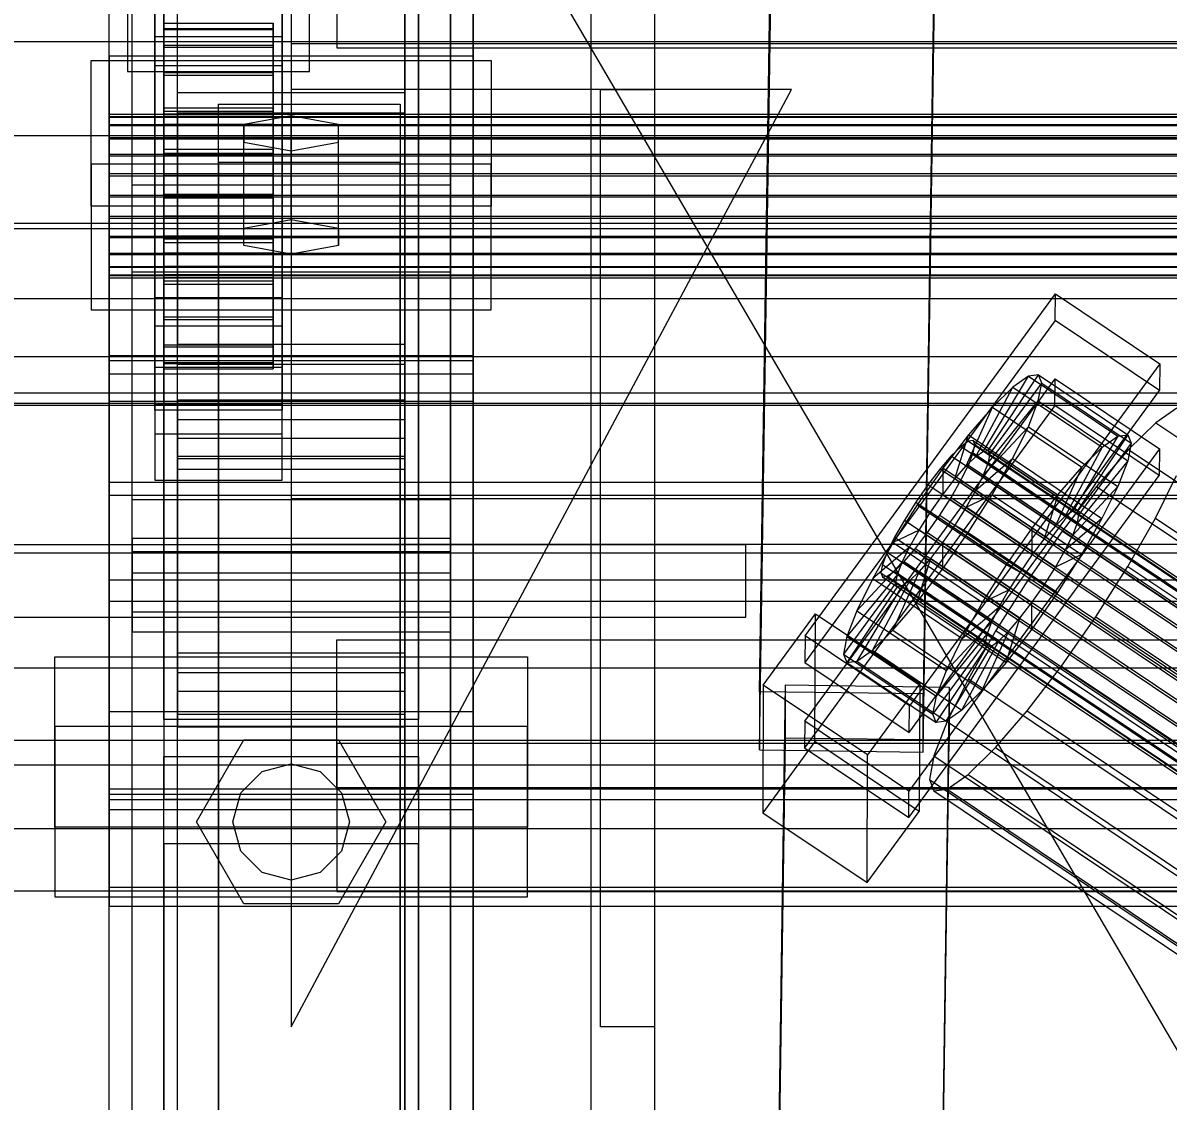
# Model space of a CAD drawing. Header units: millimetres. Extents: x -191664 to 191490, y -197311 to 10263.
# Drawn here: x -459.5 to -333.6, y -29629.9 to -29511.4 of the extents above; entities that cross this region are included whole.
import ezdxf

# ---------------------------------------------------------------- set-up
doc = ezdxf.new("R2010")
doc.units = ezdxf.units.MM
for name, color, linetype, lineweight in [('COTAS_USUARIO', 1, 'Continuous', 0), ('frontal_C01', 7, 'Continuous', 0), ('frontal_C02', 7, 'Continuous', 0), ('frontal_C03', 7, 'Continuous', 0), ('frontal_mezcladora', 7, 'Continuous', 0), ('frontal_secador', 7, 'Continuous', 0), ('frontal_tolva', 7, 'Continuous', 0)]:
    doc.layers.add(name, color=color, linetype=linetype, lineweight=lineweight)
doc.dimstyles.new('PLANTA_100', dxfattribs={"dimtxt": 250, "dimasz": 150, "dimexe": 150, "dimexo": 80, "dimgap": 100, "dimtad": 1, "dimtih": 1, "dimtoh": 1, "dimdec": 1, "dimdsep": 46, "dimcen": 0.09, "dimclrd": 1, "dimclre": 1, "dimclrt": 1, "dimadec": 0, "dimazin": 0, "dimtfac": 1, "dimtdec": 4, "dimtofl": 0, "dimtmove": 0, "dimatfit": 3, "dimfxl": 1, "dimtolj": 1, "dimtzin": 0, "dimarcsym": 0})

# ---------------------------------------------------------------- blocks, each defined once
blk = doc.blocks.new('*D106')
at = {"layer": 'COTAS_USUARIO', "color": 1, "lineweight": -2, "transparency": 16777216}
for p, q in [((-1180, -29182.75), (-1180, -29032.75)), ((-60, -29332.75), (-1330, -29332.75)), ((-60, -29700), (-1330, -29700)), ((-1180, -29850), (-1180, -30000))]:
    blk.add_line(p, q, dxfattribs=at)
at = {"layer": 'COTAS_USUARIO', "color": 1, "transparency": 16777216}
for points in [[(-1205, -29182.75), (-1155, -29182.75), (-1180, -29332.75)], [(-1205, -29850), (-1155, -29850), (-1180, -29700)]]:
    blk.add_solid(points, dxfattribs=at)
at = {"layer": 'Defpoints', "color": 0, "transparency": 16777216}
for p in [(-1180, -29332.75), (20, -29332.75), (20, -29700)]:
    blk.add_point(p, dxfattribs=at)
blk = doc.blocks.new('*D109')
at = {"layer": 'COTAS_USUARIO', "color": 1, "lineweight": -2, "transparency": 16777216}
for p, q in [((-80, -28700), (-1350, -28700)), ((-1200, -31850), (-1200, -28850)), ((-80, -32000), (-1350, -32000))]:
    blk.add_line(p, q, dxfattribs=at)
at = {"layer": 'COTAS_USUARIO', "color": 1, "transparency": 16777216}
for points in [[(-1225, -28850), (-1175, -28850), (-1200, -28700)], [(-1225, -31850), (-1175, -31850), (-1200, -32000)]]:
    blk.add_solid(points, dxfattribs=at)
at = {"layer": 'Defpoints', "color": 0, "transparency": 16777216}
for p in [(-1200, -28700), (0, -28700), (0, -32000)]:
    blk.add_point(p, dxfattribs=at)
blk = doc.blocks.new('*D111')
at = {"layer": 'COTAS_USUARIO', "color": 1, "lineweight": -2, "transparency": 16777216}
for p, q in [((-80, -27700), (-1350, -27700)), ((-1200, -31850), (-1200, -27850)), ((-80, -32000), (-1350, -32000))]:
    blk.add_line(p, q, dxfattribs=at)
at = {"layer": 'COTAS_USUARIO', "color": 1, "transparency": 16777216}
for points in [[(-1225, -27850), (-1175, -27850), (-1200, -27700)], [(-1225, -31850), (-1175, -31850), (-1200, -32000)]]:
    blk.add_solid(points, dxfattribs=at)
at = {"layer": 'Defpoints', "color": 0, "transparency": 16777216}
for p in [(-1200, -27700), (0, -27700), (0, -32000)]:
    blk.add_point(p, dxfattribs=at)
blk = doc.blocks.new('*D121')
at = {"layer": 'COTAS_USUARIO', "color": 1, "lineweight": -2, "transparency": 16777216}
for p, q in [((-80, -29000), (-1350, -29000)), ((-1200, -31850), (-1200, -29150)), ((-80, -32000), (-1350, -32000))]:
    blk.add_line(p, q, dxfattribs=at)
at = {"layer": 'COTAS_USUARIO', "color": 1, "transparency": 16777216}
for points in [[(-1225, -29150), (-1175, -29150), (-1200, -29000)], [(-1225, -31850), (-1175, -31850), (-1200, -32000)]]:
    blk.add_solid(points, dxfattribs=at)
at = {"layer": 'Defpoints', "color": 0, "transparency": 16777216}
for p in [(-1200, -29000), (0, -29000), (0, -32000)]:
    blk.add_point(p, dxfattribs=at)

msp = doc.modelspace()

# ---------------------------------------------------------------- linework, layer by layer
at = {"layer": 'frontal_C01', "color": 139, "true_color": 0x354b57}
for p, q in [((-450, -29515.09), (-450, -29130.89)), ((-410, -29130.89), (-410, -29515.09)), ((-450, -29552.99), (-450, -29168.78)), ((-410, -29552.99), (-410, -29168.78)), ((-378.51, -29584.93), (-375.64, -29392.98)), ((-357.65, -29393.22), (-360.51, -29585.17)), ((-378.51, -29591.33), (-375.64, -29399.38)), ((-360.51, -29591.57), (-357.65, -29399.62)), ((-450, -29785.09), (-450, -29400.88)), ((-410, -29400.88), (-410, -29785.09)), ((-442.5, -29519.1), (-442.5, -29409.63)), ((-417.5, -29409.63), (-417.5, -29519.1)), ((-442.5, -29548.98), (-442.5, -29439.51)), ((-417.5, -29548.98), (-417.5, -29439.51)), ((-450, -29832.46), (-450, -29448.25)), ((-410, -29832.46), (-410, -29448.25)), ((-452, -29531.59), (-452, -29515.58)), ((-452, -29515.58), (-408, -29515.58)), ((-452, -29526.95), (-452, -29515.58)), ((-410, -29515.09), (-450, -29515.09)), ((-450, -29515.09), (-450, -29552.99)), ((-450, -29899.3), (-450, -29515.09)), ((-410, -29552.99), (-410, -29515.09)), ((-410, -29515.09), (-410, -29899.3)), ((-408, -29515.58), (-408, -29531.59)), ((-408, -29515.58), (-408, -29526.95)), ((-442.5, -29548.98), (-442.5, -29519.1)), ((-442.5, -29519.1), (-417.5, -29519.1)), ((-417.5, -29519.1), (-417.5, -29548.98)), ((-438, -29526.79), (-438, -29520.38)), ((-438, -29520.38), (-418, -29520.38)), ((-438, -29660.16), (-438, -29520.38)), ((-418, -29520.38), (-418, -29526.79)), ((-418, -29520.38), (-418, -29660.16)), ((-417.5, -29521.36), (-442.5, -29521.36)), ((-442.5, -29521.36), (-442.5, -29546.73)), ((-442.5, -30180.3), (-442.5, -29521.36)), ((-417.5, -29546.73), (-417.5, -29521.36)), ((-417.5, -29521.36), (-417.5, -30180.3)), ((-418, -29526.79), (-438, -29526.79)), ((-438, -29526.79), (-438, -29666.56)), ((-418, -29666.56), (-418, -29526.79)), ((-408, -29526.95), (-452, -29526.95)), ((-452, -29526.95), (-452, -29542.96)), ((-408, -29542.96), (-408, -29526.95)), ((-447.5, -29538.84), (-447.5, -29529.24)), ((-447.5, -29529.24), (-412.5, -29529.24)), ((-447.5, -29803.97), (-447.5, -29529.24)), ((-412.5, -29529.24), (-412.5, -29538.84)), ((-412.5, -29529.24), (-412.5, -29803.97)), ((-408, -29531.59), (-452, -29531.59)), ((-452, -29531.59), (-452, -29542.96)), ((-408, -29542.96), (-408, -29531.59)), ((-412.5, -29538.84), (-447.5, -29538.84)), ((-447.5, -29813.58), (-447.5, -29538.84)), ((-412.5, -29813.58), (-412.5, -29538.84)), ((-452, -29542.96), (-408, -29542.96)), ((-442.5, -29546.73), (-417.5, -29546.73)), ((-442.5, -30205.67), (-442.5, -29546.73)), ((-417.5, -30205.67), (-417.5, -29546.73)), ((-417.5, -29548.98), (-442.5, -29548.98)), ((-450, -29552.99), (-410, -29552.99)), ((-450, -29937.2), (-450, -29552.99)), ((-410, -29937.2), (-410, -29552.99)), ((-425, -29595.51), (-425, -29579.24)), ((-425, -29579.24), (425, -29579.24)), ((-425, -29590.61), (-425, -29579.24)), ((-360.51, -29585.17), (-378.51, -29584.93)), ((-378.51, -29584.93), (-378.51, -29591.33)), ((-360.51, -29591.57), (-360.51, -29585.17)), ((425, -29590.61), (-425, -29590.61)), ((-425, -29590.61), (-425, -29606.88)), ((-444, -29601.65), (-444, -29592.05)), ((-444, -29592.05), (-416, -29592.05)), ((-444, -29680.34), (-444, -29592.05)), ((-416, -29592.05), (-416, -29601.65)), ((-416, -29592.05), (-416, -29680.34)), ((-378.51, -29591.33), (-360.51, -29591.57)), ((425, -29595.51), (-425, -29595.51)), ((-425, -29595.51), (-425, -29606.88)), ((-416, -29601.65), (-444, -29601.65)), ((-444, -29601.65), (-444, -29689.95)), ((-416, -29689.95), (-416, -29601.65)), ((-425, -29606.88), (425, -29606.88))]:
    msp.add_line(p, q, dxfattribs=at)
at = {"layer": 'frontal_C01', "color": 9, "true_color": 0xbdc8cc}
for p, q in [((-430, -29521.66), (-435.2, -29522.62)), ((-424.8, -29522.62), (-430, -29521.66)), ((-430, -29533.03), (-430, -29521.66)), ((-435.2, -29522.62), (-435.2, -29524.55)), ((-435.2, -29533.99), (-435.2, -29522.62)), ((-424.8, -29524.55), (-424.8, -29522.62)), ((-424.8, -29533.99), (-424.8, -29522.62)), ((-435.2, -29524.55), (-430, -29525.51)), ((-435.2, -29535.91), (-435.2, -29524.55)), ((-430, -29525.51), (-424.8, -29524.55)), ((-430, -29525.51), (-430, -29536.87)), ((-424.8, -29535.91), (-424.8, -29524.55)), ((-435.2, -29533.99), (-430, -29533.03)), ((-430, -29533.03), (-424.8, -29533.99)), ((-435.2, -29535.91), (-435.2, -29533.99)), ((-424.8, -29533.99), (-424.8, -29535.91)), ((-430, -29536.87), (-435.2, -29535.91)), ((-424.8, -29535.91), (-430, -29536.87))]:
    msp.add_line(p, q, dxfattribs=at)
at = {"layer": 'frontal_C02', "color": 139, "true_color": 0x354b57}
for p, q in [((-442.5, -29560.48), (-442.5, -29028.05)), ((-417.5, -29028.05), (-417.5, -29560.48)), ((-442.5, -29587.44), (-442.5, -29055.02)), ((-417.5, -29587.44), (-417.5, -29055.02)), ((-450, -29550.05), (-450, -29199.33)), ((-410, -29199.33), (-410, -29550.05)), ((-450, -29597.87), (-450, -29247.15)), ((-410, -29597.87), (-410, -29247.15)), ((-450, -29723.85), (-450, -29373.13)), ((-410, -29373.13), (-410, -29723.85)), ((-447.5, -29569.57), (-447.5, -29387.87)), ((-412.5, -29387.87), (-412.5, -29569.57)), ((-447.5, -29578.34), (-447.5, -29396.64)), ((-412.5, -29578.34), (-412.5, -29396.64)), ((-450, -29762.1), (-450, -29411.38)), ((-410, -29762.1), (-410, -29411.38)), ((-444, -29588), (-444, -29500.46)), ((-425, -29499.34), (-425, -29514.18)), ((-416, -29500.46), (-416, -29588)), ((-425, -29502.71), (-425, -29514.18)), ((-444, -29509.23), (-444, -29596.76)), ((-430, -29508.75), (-430, -29513.75)), ((-416, -29596.76), (-416, -29509.23)), ((430, -29513.75), (-430, -29513.75)), ((-430, -29513.75), (-430, -29563.75)), ((-425, -29514.18), (425, -29514.18)), ((-373.5, -29578.81), (-345.97, -29541.22)), ((-345.98, -29544.14), (-345.97, -29541.22)), ((-345.97, -29541.22), (-334.5, -29548.9)), ((-345.98, -29544.14), (-373.51, -29581.74)), ((-334.51, -29551.83), (-345.98, -29544.14)), ((-334.5, -29548.9), (-362.03, -29586.5)), ((-334.5, -29548.9), (-334.51, -29551.83)), ((-410, -29550.05), (-450, -29550.05)), ((-450, -29550.05), (-450, -29597.87)), ((-450, -29900.77), (-450, -29550.05)), ((-410, -29597.87), (-410, -29550.05)), ((-410, -29550.05), (-410, -29900.77)), ((-373.54, -29588.16), (-346.01, -29550.57)), ((-346.02, -29553.49), (-346.01, -29550.57)), ((-346.01, -29550.57), (-334.54, -29558.26)), ((-362.04, -29589.42), (-334.51, -29551.83)), ((-346.02, -29553.49), (-373.55, -29591.09)), ((-334.55, -29561.18), (-346.02, -29553.49)), ((-334.54, -29558.26), (-362.07, -29595.85)), ((-334.54, -29558.26), (-334.55, -29561.18)), ((-417.5, -29559.1), (-442.5, -29559.1)), ((-442.5, -29559.1), (-442.5, -29588.81)), ((-442.5, -29728.12), (-442.5, -29559.1)), ((-417.5, -29588.81), (-417.5, -29559.1)), ((-417.5, -29559.1), (-417.5, -29728.12)), ((-442.5, -29587.44), (-442.5, -29560.48)), ((-442.5, -29560.48), (-417.5, -29560.48)), ((-417.5, -29560.48), (-417.5, -29587.44)), ((-362.08, -29598.77), (-334.55, -29561.18)), ((-450, -29575.02), (-450, -29563.33)), ((-450, -29563.33), (450, -29563.33)), ((-450, -29596.8), (-450, -29563.33)), ((-430, -29563.75), (-430, -29568.75)), ((430, -29563.75), (-430, -29563.75)), ((-412.5, -29569.57), (-447.5, -29569.57)), ((-447.5, -29569.57), (-447.5, -29578.34)), ((430, -29568.75), (-430, -29568.75)), ((-412.5, -29578.34), (-412.5, -29569.57)), ((450, -29575.02), (-450, -29575.02)), ((-450, -29575.02), (-450, -29608.49)), ((-463, -29576.75), (-397, -29576.75)), ((-397, -29576.75), (-390, -29576.75)), ((-397, -31975), (-397, -29576.75)), ((-390, -31975), (-390, -29576.75)), ((-378.09, -29584.2), (-372.35, -29576.37)), ((-372.41, -29590.4), (-372.35, -29576.37)), ((-372.35, -29576.37), (-360.88, -29584.05)), ((-447.5, -29578.34), (-412.5, -29578.34)), ((-373.5, -29578.81), (-373.51, -29581.74)), ((-362.03, -29586.5), (-373.5, -29578.81)), ((-456, -29599.82), (-456, -29581.11)), ((-456, -29581.11), (-404, -29581.11)), ((-456, -29588.77), (-456, -29581.11)), ((-404, -29581.11), (-404, -29599.82)), ((-404, -29581.11), (-404, -29588.77)), ((-373.51, -29581.74), (-362.04, -29589.42)), ((-378.51, -29777.95), (-375.64, -29584.18)), ((-378.09, -29584.2), (-378.14, -29598.23)), ((-366.62, -29591.88), (-378.09, -29584.2)), ((-375.64, -29590.03), (-375.64, -29584.18)), ((-375.64, -29584.18), (-357.65, -29584.42)), ((-360.88, -29584.05), (-366.62, -29591.88)), ((-360.88, -29584.05), (-360.94, -29598.08)), ((-357.65, -29584.42), (-360.51, -29778.19)), ((-357.65, -29584.42), (-357.65, -29590.27)), ((-362.04, -29589.42), (-362.03, -29586.5)), ((-416, -29588), (-444, -29588)), ((-444, -29588), (-444, -29596.76)), ((-417.5, -29587.44), (-442.5, -29587.44)), ((-416, -29596.76), (-416, -29588)), ((-373.54, -29588.16), (-373.55, -29591.09)), ((-362.07, -29595.85), (-373.54, -29588.16)), ((-404, -29588.77), (-456, -29588.77)), ((-456, -29588.77), (-456, -29607.47)), ((-442.5, -29588.81), (-417.5, -29588.81)), ((-442.5, -29757.83), (-442.5, -29588.81)), ((-417.5, -29757.83), (-417.5, -29588.81)), ((-404, -29607.47), (-404, -29588.77)), ((-378.51, -29783.79), (-375.64, -29590.03)), ((-372.41, -29590.4), (-378.14, -29598.23)), ((-357.65, -29590.27), (-375.64, -29590.03)), ((-373.55, -29591.09), (-362.08, -29598.77)), ((-360.94, -29598.08), (-372.41, -29590.4)), ((-360.51, -29784.04), (-357.65, -29590.27)), ((-366.68, -29605.91), (-366.62, -29591.88)), ((-362.08, -29598.77), (-362.07, -29595.85)), ((450, -29596.8), (-450, -29596.8)), ((-450, -29596.8), (-450, -29608.49)), ((-444, -29596.76), (-416, -29596.76)), ((-450, -29597.87), (-410, -29597.87)), ((-450, -29948.59), (-450, -29597.87)), ((-410, -29948.59), (-410, -29597.87)), ((-378.14, -29598.23), (-366.68, -29605.91)), ((-366.68, -29605.91), (-360.94, -29598.08)), ((-404, -29599.82), (-456, -29599.82)), ((-456, -29599.82), (-456, -29607.47)), ((-404, -29607.47), (-404, -29599.82)), ((-456, -29607.47), (-404, -29607.47)), ((-450, -29608.49), (450, -29608.49))]:
    msp.add_line(p, q, dxfattribs=at)
at = {"layer": 'frontal_C02', "color": 251, "true_color": 0x4e626d}
for p, q in [((-430, -29621.75), (-375, -29518.75)), ((-375, -29518.75), (-430, -29518.75)), ((-430, -29518.75), (-430, -29621.75)), ((-396, -29621.75), (-396, -29518.75)), ((-396, -29518.75), (-390, -29518.75)), ((-390, -29621.75), (-390, -29518.75)), ((-480, -29568.75), (-380, -29568.75)), ((-380, -29576.75), (-380, -29568.75)), ((-480, -29576.75), (-380, -29576.75)), ((-390, -29621.75), (-396, -29621.75))]:
    msp.add_line(p, q, dxfattribs=at)
at = {"layer": 'frontal_C02', "color": 155, "true_color": 0x617580}
for p, q in [((-353.89, -29558.5), (-348.92, -29550.26)), ((-353.38, -29558.43), (-347.84, -29550.11)), ((-348.92, -29550.26), (-350.65, -29551.47)), ((-347.84, -29550.11), (-348.92, -29550.26)), ((-348.92, -29550.26), (-339.09, -29556.84)), ((-347.84, -29550.11), (-338.01, -29556.69)), ((-347.47, -29551.04), (-347.84, -29550.11)), ((-354.71, -29559.08), (-350.65, -29551.47)), ((-353.21, -29558.87), (-347.47, -29551.04)), ((-350.65, -29551.47), (-352.9, -29553.67)), ((-350.65, -29551.47), (-340.82, -29558.06)), ((-347.85, -29552.98), (-347.47, -29551.04)), ((-347.47, -29551.04), (-337.64, -29557.62)), ((-353.38, -29559.79), (-347.85, -29552.98)), ((-348.94, -29555.81), (-347.85, -29552.98)), ((-347.85, -29552.98), (-338.02, -29559.57)), ((-355.78, -29560.12), (-352.9, -29553.67)), ((-352.9, -29553.67), (-355.53, -29556.7)), ((-352.9, -29553.67), (-343.07, -29560.26)), ((-353.9, -29561.13), (-348.94, -29555.81)), ((-350.68, -29559.32), (-348.94, -29555.81)), ((-348.94, -29555.81), (-339.11, -29562.39)), ((-355.53, -29556.7), (-358.34, -29560.37)), ((-357.02, -29561.55), (-355.53, -29556.7)), ((-355.53, -29556.7), (-345.7, -29563.29)), ((-339.09, -29556.84), (-344.06, -29565.09)), ((-338.01, -29556.69), (-343.55, -29565.02)), ((-340.82, -29558.06), (-339.09, -29556.84)), ((-339.09, -29556.84), (-338.01, -29556.69)), ((-338.01, -29556.69), (-337.64, -29557.62)), ((-340.82, -29558.06), (-344.88, -29565.66)), ((-337.64, -29557.62), (-343.38, -29565.46)), ((-343.07, -29560.26), (-340.82, -29558.06)), ((-337.64, -29557.62), (-338.02, -29559.57)), ((-355.78, -29560.12), (-354.71, -29559.08)), ((-354.72, -29562.79), (-350.68, -29559.32)), ((-354.71, -29559.08), (-353.89, -29558.5)), ((-344.88, -29565.66), (-354.71, -29559.08)), ((-353.89, -29558.5), (-353.38, -29558.43)), ((-344.06, -29565.09), (-353.89, -29558.5)), ((-343.55, -29565.02), (-353.38, -29558.43)), ((-353.38, -29558.43), (-353.21, -29558.87)), ((-353.21, -29558.87), (-353.38, -29559.79)), ((-343.38, -29565.46), (-353.21, -29558.87)), ((-352.94, -29563.29), (-350.68, -29559.32)), ((-350.68, -29559.32), (-340.85, -29565.91)), ((-338.02, -29559.57), (-343.55, -29566.38)), ((-338.02, -29559.57), (-339.11, -29562.39)), ((-358.34, -29560.37), (-361.17, -29564.41)), ((-358.34, -29560.37), (-358.36, -29563.29)), ((-348.52, -29566.95), (-358.34, -29560.37)), ((-357.02, -29561.55), (-355.78, -29560.12)), ((-345.95, -29566.7), (-355.78, -29560.12)), ((-353.38, -29559.79), (-353.9, -29561.13)), ((-343.55, -29566.38), (-353.38, -29559.79)), ((-343.07, -29560.26), (-345.95, -29566.7)), ((-345.7, -29563.29), (-343.07, -29560.26)), ((-358.36, -29563.29), (-357.02, -29561.55)), ((-347.19, -29568.14), (-357.02, -29561.55)), ((-353.9, -29561.13), (-354.72, -29562.79)), ((-344.07, -29567.72), (-353.9, -29561.13)), ((-359.69, -29565.2), (-358.36, -29563.29)), ((-358.36, -29563.29), (-348.53, -29569.87)), ((-354.72, -29562.79), (-355.8, -29564.67)), ((-355.8, -29564.67), (-352.94, -29563.29)), ((-355.57, -29567.43), (-352.94, -29563.29)), ((-344.9, -29569.38), (-354.72, -29562.79)), ((-352.94, -29563.29), (-343.11, -29569.87)), ((-348.52, -29566.95), (-345.7, -29563.29)), ((-345.7, -29563.29), (-347.19, -29568.14)), ((-339.11, -29562.39), (-344.07, -29567.72)), ((-339.11, -29562.39), (-340.85, -29565.91)), ((-361.17, -29564.41), (-363.8, -29568.55)), ((-359.69, -29565.2), (-361.17, -29564.41)), ((-361.17, -29564.41), (-351.34, -29570.99)), ((-355.8, -29564.67), (-357.04, -29566.64)), ((-345.97, -29571.26), (-355.8, -29564.67)), ((-360.94, -29567.17), (-359.69, -29565.2)), ((-349.86, -29571.79), (-359.69, -29565.2)), ((-344.88, -29565.66), (-345.95, -29566.7)), ((-340.85, -29565.91), (-344.9, -29569.38)), ((-344.06, -29565.09), (-344.88, -29565.66)), ((-343.55, -29565.02), (-344.06, -29565.09)), ((-343.38, -29565.46), (-343.55, -29565.02)), ((-343.55, -29566.38), (-343.38, -29565.46)), ((-340.85, -29565.91), (-343.11, -29569.87)), ((-360.94, -29567.17), (-363.8, -29568.55)), ((-362.01, -29569.04), (-360.94, -29567.17)), ((-351.11, -29573.75), (-360.94, -29567.17)), ((-357.04, -29566.64), (-358.38, -29568.55)), ((-357.04, -29566.64), (-355.57, -29567.43)), ((-347.21, -29573.22), (-357.04, -29566.64)), ((-351.34, -29570.99), (-348.52, -29566.95)), ((-348.53, -29569.87), (-348.52, -29566.95)), ((-345.95, -29566.7), (-347.19, -29568.14)), ((-344.07, -29567.72), (-343.55, -29566.38)), ((-358.39, -29571.47), (-355.57, -29567.43)), ((-355.57, -29567.43), (-345.74, -29574.02)), ((-347.19, -29568.14), (-348.53, -29569.87)), ((-344.9, -29569.38), (-344.07, -29567.72)), ((-363.8, -29568.55), (-366.06, -29572.51)), ((-362.01, -29569.04), (-366.06, -29572.51)), ((-363.8, -29568.55), (-353.97, -29575.14)), ((-362.83, -29570.71), (-362.01, -29569.04)), ((-352.18, -29575.63), (-362.01, -29569.04)), ((-358.38, -29568.55), (-359.71, -29570.28)), ((-358.38, -29568.55), (-358.39, -29571.47)), ((-348.55, -29575.14), (-358.38, -29568.55)), ((-345.97, -29571.26), (-344.9, -29569.38)), ((-362.83, -29570.71), (-367.79, -29576.03)), ((-363.35, -29572.05), (-362.83, -29570.71)), ((-353, -29577.29), (-362.83, -29570.71)), ((-359.71, -29570.28), (-361.21, -29575.13)), ((-359.71, -29570.28), (-360.96, -29571.72)), ((-349.88, -29576.87), (-359.71, -29570.28)), ((-348.53, -29569.87), (-349.86, -29571.79)), ((-343.11, -29569.87), (-345.97, -29571.26)), ((-343.11, -29569.87), (-345.74, -29574.02)), ((-363.35, -29572.05), (-368.89, -29578.86)), ((-360.96, -29571.72), (-363.84, -29578.17)), ((-363.53, -29572.97), (-363.35, -29572.05)), ((-353.52, -29578.63), (-363.35, -29572.05)), ((-360.96, -29571.72), (-362.03, -29572.76)), ((-361.21, -29575.13), (-358.39, -29571.47)), ((-351.13, -29578.31), (-360.96, -29571.72)), ((-358.39, -29571.47), (-348.56, -29578.06)), ((-353.97, -29575.14), (-351.34, -29570.99)), ((-351.34, -29570.99), (-349.86, -29571.79)), ((-349.86, -29571.79), (-351.11, -29573.75)), ((-347.21, -29573.22), (-345.97, -29571.26)), ((-363.53, -29572.97), (-369.27, -29580.8)), ((-363.36, -29573.41), (-368.9, -29581.73)), ((-362.84, -29573.34), (-367.82, -29581.58)), ((-366.06, -29572.51), (-367.79, -29576.03)), ((-362.03, -29572.76), (-366.09, -29580.37)), ((-366.06, -29572.51), (-356.23, -29579.1)), ((-363.36, -29573.41), (-363.53, -29572.97)), ((-353.7, -29579.55), (-363.53, -29572.97)), ((-362.84, -29573.34), (-363.36, -29573.41)), ((-353.53, -29579.99), (-363.36, -29573.41)), ((-362.03, -29572.76), (-362.84, -29573.34)), ((-353.01, -29579.92), (-362.84, -29573.34)), ((-352.2, -29579.35), (-362.03, -29572.76)), ((-348.55, -29575.14), (-347.21, -29573.22)), ((-345.74, -29574.02), (-347.21, -29573.22)), ((-353.97, -29575.14), (-351.11, -29573.75)), ((-351.11, -29573.75), (-352.18, -29575.63)), ((-345.74, -29574.02), (-348.56, -29578.06)), ((-363.84, -29578.17), (-361.21, -29575.13)), ((-361.21, -29575.13), (-351.38, -29581.72)), ((-356.23, -29579.1), (-353.97, -29575.14)), ((-356.23, -29579.1), (-352.18, -29575.63)), ((-352.18, -29575.63), (-353, -29577.29)), ((-349.88, -29576.87), (-348.55, -29575.14)), ((-348.56, -29578.06), (-348.55, -29575.14)), ((-367.79, -29576.03), (-368.89, -29578.86)), ((-367.79, -29576.03), (-357.96, -29582.62)), ((-351.38, -29581.72), (-349.88, -29576.87)), ((-351.13, -29578.31), (-349.88, -29576.87)), ((-366.09, -29580.37), (-363.84, -29578.17)), ((-363.84, -29578.17), (-354.01, -29584.75)), ((-357.96, -29582.62), (-353, -29577.29)), ((-354.01, -29584.75), (-351.13, -29578.31)), ((-353, -29577.29), (-353.52, -29578.63)), ((-352.2, -29579.35), (-351.13, -29578.31)), ((-348.56, -29578.06), (-351.38, -29581.72)), ((-368.89, -29578.86), (-369.27, -29580.8)), ((-368.89, -29578.86), (-359.06, -29585.44)), ((-359.44, -29587.39), (-353.7, -29579.55)), ((-359.06, -29585.44), (-353.52, -29578.63)), ((-357.96, -29582.62), (-356.23, -29579.1)), ((-356.26, -29586.95), (-352.2, -29579.35)), ((-353.52, -29578.63), (-353.7, -29579.55)), ((-353.7, -29579.55), (-353.53, -29579.99)), ((-353.01, -29579.92), (-352.2, -29579.35)), ((-369.27, -29580.8), (-368.9, -29581.73)), ((-369.27, -29580.8), (-359.44, -29587.39)), ((-367.82, -29581.58), (-366.09, -29580.37)), ((-366.09, -29580.37), (-356.26, -29586.95)), ((-359.07, -29588.32), (-353.53, -29579.99)), ((-357.99, -29588.17), (-353.01, -29579.92)), ((-353.53, -29579.99), (-353.01, -29579.92)), ((-368.9, -29581.73), (-367.82, -29581.58)), ((-368.9, -29581.73), (-359.07, -29588.32)), ((-367.82, -29581.58), (-357.99, -29588.17)), ((-351.38, -29581.72), (-354.01, -29584.75)), ((-359.06, -29585.44), (-357.96, -29582.62)), ((-354.01, -29584.75), (-356.26, -29586.95)), ((-359.44, -29587.39), (-359.06, -29585.44)), ((-356.26, -29586.95), (-357.99, -29588.17)), ((-359.07, -29588.32), (-359.44, -29587.39)), ((-357.99, -29588.17), (-359.07, -29588.32))]:
    msp.add_line(p, q, dxfattribs=at)
at = {"layer": 'frontal_C02', "color": 252, "true_color": 0x83939a}
for p, q in [((-332.63, -29553.76), (-334.94, -29555.38)), ((-334.94, -29555.38), (-337.95, -29558.32)), ((-334.94, -29555.38), (-150.63, -29678.87)), ((-337.95, -29558.32), (-341.46, -29562.38)), ((-337.95, -29558.32), (-153.64, -29681.81)), ((-334.98, -29565.88), (-332.66, -29561.18)), ((-341.46, -29562.38), (-345.23, -29567.28)), ((-341.46, -29562.38), (-157.15, -29685.86)), ((-338, -29571.18), (-334.98, -29565.88)), ((-334.98, -29565.88), (-150.67, -29689.37)), ((-345.23, -29567.28), (-349, -29572.68)), ((-160.92, -29690.76), (-345.23, -29567.28)), ((-341.52, -29576.72), (-338, -29571.18)), ((-338, -29571.18), (-153.69, -29694.67)), ((-349, -29572.68), (-352.52, -29578.22)), ((-349, -29572.68), (-164.69, -29696.16)), ((-345.29, -29582.12), (-341.52, -29576.72)), ((-341.52, -29576.72), (-157.21, -29700.21)), ((-352.52, -29578.22), (-355.54, -29583.52)), ((-352.52, -29578.22), (-168.21, -29701.7)), ((-349.06, -29587.02), (-345.29, -29582.12)), ((-345.29, -29582.12), (-160.98, -29705.61)), ((-355.54, -29583.52), (-357.86, -29588.22)), ((-355.54, -29583.52), (-171.23, -29707)), ((-352.57, -29591.08), (-349.06, -29587.02)), ((-349.06, -29587.02), (-164.75, -29710.5)), ((-357.86, -29588.22), (-359.33, -29591.99)), ((-357.86, -29588.22), (-173.55, -29711.7)), ((-355.58, -29594.02), (-352.57, -29591.08)), ((-352.57, -29591.08), (-168.26, -29714.56)), ((-359.33, -29591.99), (-359.83, -29594.59)), ((-359.33, -29591.99), (-175.02, -29715.48)), ((-359.83, -29594.59), (-359.34, -29595.84)), ((-359.83, -29594.59), (-175.52, -29718.08)), ((-357.89, -29595.64), (-355.58, -29594.02)), ((-355.58, -29594.02), (-171.28, -29717.5)), ((-359.34, -29595.84), (-357.89, -29595.64)), ((-359.34, -29595.84), (-175.03, -29719.32)), ((-357.89, -29595.64), (-173.58, -29719.12))]:
    msp.add_line(p, q, dxfattribs=at)
at = {"layer": 'frontal_C02', "color": 9, "true_color": 0xbac6cb}
for p, q in [((-356.35, -29557.98), (-357.42, -29559.02)), ((-355.53, -29557.4), (-356.35, -29557.98)), ((-356.35, -29557.98), (-142.55, -29701.22)), ((-355.02, -29557.33), (-355.53, -29557.4)), ((-355.53, -29557.4), (-141.73, -29700.64)), ((-354.84, -29557.77), (-355.02, -29557.33)), ((-355.02, -29557.33), (-141.22, -29700.57)), ((-355.02, -29558.69), (-354.84, -29557.77)), ((-354.84, -29557.77), (-141.04, -29701.01)), ((-357.42, -29559.02), (-358.66, -29560.46)), ((-357.42, -29559.02), (-143.62, -29702.26)), ((-355.54, -29560.03), (-355.02, -29558.69)), ((-355.02, -29558.69), (-141.22, -29701.94)), ((-358.66, -29560.46), (-360, -29562.19)), ((-358.66, -29560.46), (-144.86, -29703.7)), ((-356.36, -29561.7), (-355.54, -29560.03)), ((-355.54, -29560.03), (-141.74, -29703.27)), ((-357.43, -29563.58), (-356.36, -29561.7)), ((-356.36, -29561.7), (-142.56, -29704.94)), ((-360, -29562.19), (-361.33, -29564.11)), ((-146.2, -29705.43), (-360, -29562.19)), ((-361.33, -29564.11), (-362.58, -29566.07)), ((-361.33, -29564.11), (-147.53, -29707.35)), ((-358.68, -29565.54), (-357.43, -29563.58)), ((-357.43, -29563.58), (-143.64, -29706.82)), ((-360.02, -29567.45), (-358.68, -29565.54)), ((-358.68, -29565.54), (-144.88, -29708.78)), ((-362.58, -29566.07), (-363.65, -29567.95)), ((-362.58, -29566.07), (-148.78, -29709.31)), ((-363.65, -29567.95), (-364.47, -29569.61)), ((-363.65, -29567.95), (-149.85, -29711.19)), ((-361.35, -29569.19), (-360.02, -29567.45)), ((-360.02, -29567.45), (-146.22, -29710.69)), ((-364.47, -29569.61), (-364.99, -29570.95)), ((-364.47, -29569.61), (-150.67, -29712.85)), ((-362.6, -29570.62), (-361.35, -29569.19)), ((-361.35, -29569.19), (-147.55, -29712.43)), ((-364.99, -29570.95), (-365.17, -29571.87)), ((-364.99, -29570.95), (-151.19, -29714.19)), ((-363.66, -29571.67), (-362.6, -29570.62)), ((-362.6, -29570.62), (-148.8, -29713.87)), ((-365.17, -29571.87), (-364.99, -29572.31)), ((-365.17, -29571.87), (-151.37, -29715.11)), ((-364.99, -29572.31), (-364.48, -29572.24)), ((-364.48, -29572.24), (-363.66, -29571.67)), ((-364.48, -29572.24), (-150.68, -29715.48)), ((-363.66, -29571.67), (-149.86, -29714.91)), ((-364.99, -29572.31), (-151.2, -29715.55))]:
    msp.add_line(p, q, dxfattribs=at)
at = {"layer": 'frontal_C02', "color": 9, "true_color": 0xaebcc4}
for p, q in [((-440.4, -29599.25), (-435.2, -29590.24)), ((-435.2, -29590.24), (-424.8, -29590.24)), ((-424.8, -29590.24), (-419.6, -29599.25)), ((-433.2, -29593.7), (-430, -29592.85)), ((-430, -29592.85), (-426.8, -29593.7)), ((-435.54, -29596.05), (-433.2, -29593.7)), ((-426.8, -29593.7), (-424.46, -29596.05)), ((-436.4, -29599.25), (-435.54, -29596.05)), ((-424.46, -29596.05), (-423.6, -29599.25)), ((-435.2, -29608.25), (-440.4, -29599.25)), ((-435.54, -29602.45), (-436.4, -29599.25)), ((-419.6, -29599.25), (-424.8, -29608.25)), ((-423.6, -29599.25), (-424.46, -29602.45)), ((-433.2, -29604.79), (-435.54, -29602.45)), ((-424.46, -29602.45), (-426.8, -29604.79)), ((-430, -29605.65), (-433.2, -29604.79)), ((-426.8, -29604.79), (-430, -29605.65)), ((-424.8, -29608.25), (-435.2, -29608.25))]:
    msp.add_line(p, q, dxfattribs=at)
at = {"layer": 'frontal_C03', "color": 139, "true_color": 0x354b57}
for p, q in [((-442.5, -29559.32), (-442.5, -28908.71)), ((-417.5, -28908.71), (-417.5, -29559.32)), ((-442.5, -29584.92), (-442.5, -28934.31)), ((-417.5, -29584.92), (-417.5, -28934.31)), ((-397, -31975), (-397, -29153.29)), ((-390, -31975), (-390, -29153.29)), ((-450, -29548.04), (-450, -29224.87)), ((-450, -29548.59), (-450, -29225.42)), ((-410, -29224.87), (-410, -29548.04)), ((-410, -29225.42), (-410, -29548.59)), ((-447.5, -29568.08), (-447.5, -29240.64)), ((-412.5, -29240.64), (-412.5, -29568.08)), ((-447.5, -29576.16), (-447.5, -29248.72)), ((-412.5, -29576.16), (-412.5, -29248.72)), ((-450, -29587.11), (-450, -29263.94)), ((-410, -29587.11), (-410, -29263.94)), ((-450, -29596.2), (-450, -29273.03)), ((-410, -29596.2), (-410, -29273.03)), ((-397, -31975), (-397, -29352.58)), ((-390, -31975), (-390, -29352.58)), ((-448, -29456.69), (-448, -29516.78)), ((-428, -29516.78), (-428, -29456.69)), ((-445, -29544.76), (-445, -29504.31)), ((-431, -29504.31), (-431, -29544.76)), ((-445, -29507.54), (-445, -29547.99)), ((-431, -29547.99), (-431, -29507.54)), ((-448, -29511.4), (-448, -29516.78)), ((-428, -29516.78), (-428, -29511.4)), ((-445, -29516.16), (-445, -29512.93)), ((-445, -29512.93), (-431, -29512.93)), ((-445, -29553.38), (-445, -29512.93)), ((-431, -29512.93), (-431, -29516.16)), ((-431, -29512.93), (-431, -29553.38)), ((-448, -29516.78), (-428, -29516.78)), ((-431, -29516.16), (-445, -29516.16)), ((-445, -29516.16), (-445, -29556.61)), ((-431, -29556.61), (-431, -29516.16)), ((-445, -29553.99), (-445, -29541.6)), ((-445, -29541.6), (-431, -29541.6)), ((-445, -29549.31), (-445, -29541.6)), ((-431, -29541.6), (-431, -29553.99)), ((-431, -29541.6), (-431, -29549.31)), ((-431, -29544.76), (-445, -29544.76)), ((-445, -29544.76), (-445, -29547.99)), ((-431, -29547.99), (-431, -29544.76)), ((-410, -29548.04), (-450, -29548.04)), ((-450, -29548.04), (-450, -29596.2)), ((-450, -29871.22), (-450, -29548.04)), ((-445, -29547.99), (-431, -29547.99)), ((-410, -29596.2), (-410, -29548.04)), ((-410, -29548.04), (-410, -29871.22)), ((-410, -29548.59), (-450, -29548.59)), ((-450, -29548.59), (-450, -29587.11)), ((-450, -29871.76), (-450, -29548.59)), ((-431, -29549.31), (-445, -29549.31)), ((-445, -29549.31), (-445, -29561.69)), ((-431, -29561.69), (-431, -29549.31)), ((-410, -29587.11), (-410, -29548.59)), ((-410, -29548.59), (-410, -29871.76)), ((-442.5, -29582.85), (-442.5, -29552.85)), ((-442.5, -29552.85), (-417.5, -29552.85)), ((-442.5, -29552.85), (-442.5, -29557.12)), ((-417.5, -29552.85), (-417.5, -29582.85)), ((-417.5, -29557.12), (-417.5, -29552.85)), ((-431, -29553.38), (-445, -29553.38)), ((-445, -29553.38), (-445, -29556.61)), ((-431, -29553.99), (-445, -29553.99)), ((-445, -29553.99), (-445, -29561.69)), ((-431, -29556.61), (-431, -29553.38)), ((-431, -29561.69), (-431, -29553.99)), ((-417.5, -29555.06), (-442.5, -29555.06)), ((-442.5, -29555.06), (-442.5, -29580.65)), ((-442.5, -30205.66), (-442.5, -29555.06)), ((-417.5, -29580.65), (-417.5, -29555.06)), ((-417.5, -29555.06), (-417.5, -30205.66)), ((-445, -29556.61), (-431, -29556.61)), ((-417.5, -29557.12), (-442.5, -29557.12)), ((-442.5, -29557.12), (-442.5, -29587.12)), ((-417.5, -29587.12), (-417.5, -29557.12)), ((-442.5, -29584.92), (-442.5, -29559.32)), ((-442.5, -29559.32), (-417.5, -29559.32)), ((-417.5, -29559.32), (-417.5, -29584.92)), ((-450, -29572.69), (-450, -29561.92)), ((-450, -29561.92), (450, -29561.92)), ((-450, -29595.63), (-450, -29561.92)), ((-445, -29561.69), (-431, -29561.69)), ((-447.5, -29571.89), (-447.5, -29563.81)), ((-447.5, -29563.81), (-412.5, -29563.81)), ((-447.5, -29891.25), (-447.5, -29563.81)), ((-412.5, -29563.81), (-412.5, -29571.89)), ((-412.5, -29563.81), (-412.5, -29891.25)), ((-412.5, -29568.08), (-447.5, -29568.08)), ((-447.5, -29568.08), (-447.5, -29576.16)), ((-412.5, -29576.16), (-412.5, -29568.08)), ((-412.5, -29571.89), (-447.5, -29571.89)), ((-447.5, -29899.33), (-447.5, -29571.89)), ((-412.5, -29899.33), (-412.5, -29571.89)), ((450, -29572.69), (-450, -29572.69)), ((-450, -29572.69), (-450, -29606.4)), ((-447.5, -29576.16), (-412.5, -29576.16)), ((-442.5, -29580.65), (-417.5, -29580.65)), ((-442.5, -30231.26), (-442.5, -29580.65)), ((-417.5, -30231.26), (-417.5, -29580.65)), ((-417.5, -29582.85), (-442.5, -29582.85)), ((-442.5, -29582.85), (-442.5, -29587.12)), ((-417.5, -29582.85), (-417.5, -29587.12)), ((-417.5, -29584.92), (-442.5, -29584.92)), ((-450, -29587.11), (-410, -29587.11)), ((-450, -29910.29), (-450, -29587.11)), ((-442.5, -29587.12), (-417.5, -29587.12)), ((-410, -29910.29), (-410, -29587.11)), ((450, -29595.63), (-450, -29595.63)), ((-450, -29595.63), (-450, -29606.4)), ((-450, -29596.2), (-410, -29596.2)), ((-450, -29919.37), (-450, -29596.2)), ((-410, -29919.37), (-410, -29596.2)), ((-450, -29606.4), (450, -29606.4))]:
    msp.add_line(p, q, dxfattribs=at)
at = {"layer": 'frontal_C03', "color": 155, "true_color": 0x617580}
for p, q in [((-444, -29521.46), (-444, -29511.46)), ((-444, -29511.46), (-444, -29512.06)), ((-444, -29511.46), (-432, -29511.46)), ((-444, -29512.16), (-444, -29511.46)), ((-432, -29512.06), (-432, -29511.46)), ((-432, -29511.46), (-432, -29521.46)), ((-432, -29511.46), (-432, -29512.16)), ((-444, -29521.74), (-444, -29512.06)), ((-444, -29512.06), (-444, -29513.9)), ((-444, -29512.06), (-432, -29512.06)), ((-444, -29521.79), (-444, -29512.16)), ((-444, -29512.16), (-432, -29512.16)), ((-444, -29514.11), (-444, -29512.16)), ((-432, -29513.9), (-432, -29512.06)), ((-432, -29512.06), (-432, -29521.74)), ((-432, -29512.16), (-432, -29521.79)), ((-432, -29512.16), (-432, -29514.11)), ((-444, -29522.62), (-444, -29513.9)), ((-444, -29513.9), (-444, -29516.88)), ((-444, -29513.9), (-432, -29513.9)), ((-444, -29522.72), (-444, -29514.11)), ((-444, -29514.11), (-432, -29514.11)), ((-444, -29517.17), (-444, -29514.11)), ((-432, -29516.88), (-432, -29513.9)), ((-432, -29513.9), (-432, -29522.62)), ((-432, -29514.11), (-432, -29522.72)), ((-432, -29514.11), (-432, -29517.17)), ((-444, -29524.03), (-444, -29516.88)), ((-444, -29516.88), (-444, -29520.78)), ((-444, -29516.88), (-432, -29516.88)), ((-444, -29524.17), (-444, -29517.17)), ((-444, -29517.17), (-432, -29517.17)), ((-444, -29521.14), (-444, -29517.17)), ((-432, -29520.78), (-432, -29516.88)), ((-432, -29516.88), (-432, -29524.03)), ((-432, -29517.17), (-432, -29524.17)), ((-432, -29517.17), (-432, -29521.14)), ((-444, -29525.88), (-444, -29520.78)), ((-444, -29520.78), (-444, -29525.34)), ((-444, -29520.78), (-432, -29520.78)), ((-444, -29526.05), (-444, -29521.14)), ((-444, -29521.14), (-432, -29521.14)), ((-444, -29525.74), (-444, -29521.14)), ((-444, -29521.74), (-444, -29521.46)), ((-432, -29521.46), (-444, -29521.46)), ((-444, -29521.46), (-444, -29521.79)), ((-444, -29522.62), (-444, -29521.74)), ((-432, -29521.74), (-444, -29521.74)), ((-432, -29521.79), (-444, -29521.79)), ((-444, -29521.79), (-444, -29522.72)), ((-432, -29525.34), (-432, -29520.78)), ((-432, -29520.78), (-432, -29525.88)), ((-432, -29521.14), (-432, -29526.05)), ((-432, -29521.14), (-432, -29525.74)), ((-432, -29521.46), (-432, -29521.74)), ((-432, -29521.79), (-432, -29521.46)), ((-432, -29521.74), (-432, -29522.62)), ((-432, -29522.72), (-432, -29521.79)), ((-444, -29524.03), (-444, -29522.62)), ((-432, -29522.62), (-444, -29522.62)), ((-432, -29522.72), (-444, -29522.72)), ((-444, -29522.72), (-444, -29524.17)), ((-432, -29522.62), (-432, -29524.03)), ((-432, -29524.17), (-432, -29522.72)), ((-444, -29525.88), (-444, -29524.03)), ((-432, -29524.03), (-444, -29524.03)), ((-432, -29524.17), (-444, -29524.17)), ((-444, -29524.17), (-444, -29526.05)), ((-432, -29524.03), (-432, -29525.88)), ((-432, -29526.05), (-432, -29524.17)), ((-444, -29525.34), (-444, -29528.04)), ((-432, -29525.34), (-444, -29525.34)), ((-444, -29525.34), (-444, -29530.25)), ((-432, -29528.04), (-432, -29525.34)), ((-432, -29530.25), (-432, -29525.34)), ((-444, -29528.23), (-444, -29525.74)), ((-444, -29525.74), (-432, -29525.74)), ((-444, -29530.67), (-444, -29525.74)), ((-444, -29528.04), (-444, -29525.88)), ((-432, -29525.88), (-444, -29525.88)), ((-432, -29526.05), (-444, -29526.05)), ((-444, -29526.05), (-444, -29528.23)), ((-432, -29525.74), (-432, -29528.23)), ((-432, -29525.74), (-432, -29530.67)), ((-432, -29525.88), (-432, -29528.04)), ((-432, -29528.23), (-432, -29526.05)), ((-444, -29528.04), (-432, -29528.04)), ((-444, -29530.36), (-444, -29528.04)), ((-432, -29528.04), (-432, -29530.36)), ((-432, -29528.23), (-444, -29528.23)), ((-444, -29528.23), (-444, -29530.56)), ((-432, -29530.56), (-432, -29528.23)), ((-444, -29530.36), (-444, -29530.25)), ((-444, -29530.25), (-444, -29535.18)), ((-444, -29530.25), (-432, -29530.25)), ((-444, -29532.69), (-444, -29530.36)), ((-432, -29530.36), (-444, -29530.36)), ((-444, -29530.56), (-444, -29530.67)), ((-432, -29530.56), (-444, -29530.56)), ((-444, -29530.56), (-444, -29532.88)), ((-444, -29530.67), (-432, -29530.67)), ((-444, -29535.58), (-444, -29530.67)), ((-432, -29535.18), (-432, -29530.25)), ((-432, -29530.25), (-432, -29530.36)), ((-432, -29530.36), (-432, -29532.69)), ((-432, -29530.67), (-432, -29530.56)), ((-432, -29532.88), (-432, -29530.56)), ((-432, -29530.67), (-432, -29535.58)), ((-444, -29534.88), (-444, -29532.69)), ((-444, -29532.69), (-444, -29535.18)), ((-432, -29532.69), (-444, -29532.69)), ((-444, -29532.88), (-444, -29535.58)), ((-432, -29532.88), (-444, -29532.88)), ((-444, -29532.88), (-444, -29535.04)), ((-432, -29535.18), (-432, -29532.69)), ((-432, -29532.69), (-432, -29534.88)), ((-432, -29535.58), (-432, -29532.88)), ((-432, -29535.04), (-432, -29532.88)), ((-444, -29536.75), (-444, -29534.88)), ((-444, -29534.88), (-444, -29539.78)), ((-432, -29534.88), (-444, -29534.88)), ((-444, -29535.04), (-444, -29540.14)), ((-432, -29535.04), (-444, -29535.04)), ((-444, -29535.04), (-444, -29536.89)), ((-444, -29535.18), (-444, -29539.78)), ((-444, -29535.18), (-432, -29535.18)), ((-444, -29535.58), (-432, -29535.58)), ((-444, -29540.14), (-444, -29535.58)), ((-432, -29539.78), (-432, -29534.88)), ((-432, -29534.88), (-432, -29536.75)), ((-432, -29540.14), (-432, -29535.04)), ((-432, -29536.89), (-432, -29535.04)), ((-432, -29539.78), (-432, -29535.18)), ((-432, -29535.58), (-432, -29540.14)), ((-444, -29538.21), (-444, -29536.75)), ((-444, -29536.75), (-444, -29543.75)), ((-432, -29536.75), (-444, -29536.75)), ((-444, -29536.89), (-444, -29544.04)), ((-432, -29536.89), (-444, -29536.89)), ((-444, -29536.89), (-444, -29538.3)), ((-432, -29543.75), (-432, -29536.75)), ((-432, -29536.75), (-432, -29538.21)), ((-432, -29544.04), (-432, -29536.89)), ((-432, -29538.3), (-432, -29536.89)), ((-444, -29539.13), (-444, -29538.21)), ((-444, -29538.21), (-444, -29546.81)), ((-432, -29538.21), (-444, -29538.21)), ((-432, -29546.81), (-432, -29538.21)), ((-432, -29538.21), (-432, -29539.13)), ((-444, -29538.3), (-444, -29547.02)), ((-432, -29538.3), (-444, -29538.3)), ((-444, -29538.3), (-444, -29539.18)), ((-444, -29539.46), (-444, -29539.13)), ((-444, -29539.13), (-444, -29548.76)), ((-432, -29539.13), (-444, -29539.13)), ((-444, -29539.18), (-444, -29548.87)), ((-432, -29539.18), (-444, -29539.18)), ((-444, -29539.18), (-444, -29539.46)), ((-444, -29539.46), (-444, -29549.46)), ((-432, -29539.46), (-444, -29539.46)), ((-432, -29547.02), (-432, -29538.3)), ((-432, -29539.18), (-432, -29538.3)), ((-432, -29548.76), (-432, -29539.13)), ((-432, -29539.13), (-432, -29539.46)), ((-432, -29548.87), (-432, -29539.18)), ((-432, -29539.46), (-432, -29539.18)), ((-432, -29549.46), (-432, -29539.46)), ((-444, -29539.78), (-444, -29543.75)), ((-444, -29539.78), (-432, -29539.78)), ((-444, -29540.14), (-432, -29540.14)), ((-444, -29544.04), (-444, -29540.14)), ((-432, -29543.75), (-432, -29539.78)), ((-432, -29540.14), (-432, -29544.04)), ((-444, -29543.75), (-444, -29546.81)), ((-444, -29543.75), (-432, -29543.75)), ((-444, -29544.04), (-432, -29544.04)), ((-444, -29547.02), (-444, -29544.04)), ((-432, -29546.81), (-432, -29543.75)), ((-432, -29544.04), (-432, -29547.02)), ((-444, -29546.81), (-444, -29548.76)), ((-444, -29546.81), (-432, -29546.81)), ((-444, -29547.02), (-432, -29547.02)), ((-444, -29548.87), (-444, -29547.02)), ((-432, -29548.76), (-432, -29546.81)), ((-432, -29547.02), (-432, -29548.87)), ((-444, -29548.76), (-444, -29549.46)), ((-444, -29548.76), (-432, -29548.76)), ((-444, -29548.87), (-432, -29548.87)), ((-444, -29549.46), (-444, -29548.87)), ((-444, -29549.46), (-432, -29549.46)), ((-432, -29549.46), (-432, -29548.76)), ((-432, -29548.87), (-432, -29549.46))]:
    msp.add_line(p, q, dxfattribs=at)
at = {"layer": 'frontal_C03', "color": 9, "true_color": 0xbac6cb}
for p, q in [((-450, -29521.79), (-450, -29521.46)), ((-450, -29521.46), (-450, -29521.74)), ((-450, -29521.46), (450, -29521.46)), ((-450, -29521.74), (-450, -29522.62)), ((-450, -29521.74), (450, -29521.74)), ((-450, -29522.72), (-450, -29521.79)), ((-450, -29521.79), (450, -29521.79)), ((-450, -29522.62), (-450, -29524.03)), ((-450, -29522.62), (450, -29522.62)), ((-450, -29524.17), (-450, -29522.72)), ((-450, -29522.72), (450, -29522.72)), ((-450, -29524.03), (-450, -29525.88)), ((-450, -29524.03), (450, -29524.03)), ((-450, -29526.05), (-450, -29524.17)), ((-450, -29524.17), (450, -29524.17)), ((-450, -29525.88), (-450, -29528.04)), ((-450, -29525.88), (450, -29525.88)), ((-450, -29528.23), (-450, -29526.05)), ((-450, -29526.05), (450, -29526.05)), ((-450, -29528.04), (-450, -29530.36)), ((450, -29528.04), (-450, -29528.04)), ((-450, -29530.56), (-450, -29528.23)), ((-450, -29528.23), (450, -29528.23)), ((-450, -29530.36), (-450, -29532.69)), ((-450, -29530.36), (450, -29530.36)), ((-450, -29532.88), (-450, -29530.56)), ((-450, -29530.56), (450, -29530.56)), ((-450, -29532.69), (-450, -29534.88)), ((-450, -29532.69), (450, -29532.69)), ((-450, -29535.04), (-450, -29532.88)), ((-450, -29532.88), (450, -29532.88)), ((-450, -29534.88), (-450, -29536.75)), ((-450, -29534.88), (450, -29534.88)), ((-450, -29536.89), (-450, -29535.04)), ((-450, -29535.04), (450, -29535.04)), ((-450, -29536.75), (-450, -29538.21)), ((-450, -29536.75), (450, -29536.75)), ((-450, -29538.3), (-450, -29536.89)), ((-450, -29536.89), (450, -29536.89)), ((-450, -29538.21), (-450, -29539.13)), ((-450, -29538.21), (450, -29538.21)), ((-450, -29539.18), (-450, -29538.3)), ((-450, -29538.3), (450, -29538.3)), ((-450, -29539.13), (-450, -29539.46)), ((-450, -29539.13), (450, -29539.13)), ((-450, -29539.46), (-450, -29539.18)), ((-450, -29539.18), (450, -29539.18)), ((-450, -29539.46), (450, -29539.46))]:
    msp.add_line(p, q, dxfattribs=at)
at = {"layer": 'frontal_mezcladora', "color": 253, "true_color": 0xa5a6aa}
msp.add_line((-300, -29680), (-575, -29210), dxfattribs=at)
at = {"layer": 'frontal_secador', "color": 253, "true_color": 0xa4b0b5}
for p, q in [((-1360, -29513.5), (1360, -29513.5)), ((-1250, -29513.5), (1250, -29513.5)), ((1360, -29523.85), (-1360, -29523.85)), ((1360, -29533.5), (-1360, -29533.5)), ((1250, -29534.08), (-1250, -29534.08)), ((1360, -29541.78), (-1360, -29541.78)), ((1360, -29548.14), (-1360, -29548.14)), ((1360, -29552.14), (-1360, -29552.14)), ((1250, -29553.25), (-1250, -29553.25)), ((1360, -29553.5), (-1360, -29553.5)), ((1250, -29569.71), (-1250, -29569.71)), ((1250, -29582.35), (-1250, -29582.35)), ((1250, -29590.29), (-1250, -29590.29)), ((1250, -29593), (-1250, -29593))]:
    msp.add_line(p, q, dxfattribs=at)
at = {"layer": 'frontal_tolva', "color": 252, "true_color": 0x818b94}
for p, q in [((1725, -29600), (-1725, -29600)), ((1725, -29606.85), (-1725, -29606.85))]:
    msp.add_line(p, q, dxfattribs=at)

# ---------------------------------------------------------------- dimensions: what is measured, and where the dimension line sits
at = {"layer": 'COTAS_USUARIO'}
for p1, p2, picture, middle in [((0, -32000), (0, -27700), '*D111', (-1200, -29850)), ((0, -32000), (0, -28700), '*D109', (-1200, -30350)), ((0, -32000), (0, -29000), '*D121', (-1200, -30500)), ((20, -29700), (20, -29332.75), '*D106', (-1180, -29516.375))]:
    dim = msp.add_aligned_dim(p1=p1, p2=p2, distance=1200, dimstyle='PLANTA_100', dxfattribs=at)
    dim.commit()
    dim.dimension.update_dxf_attribs({"geometry": picture, "text_midpoint": middle})

doc.saveas('drawing.dxf')
